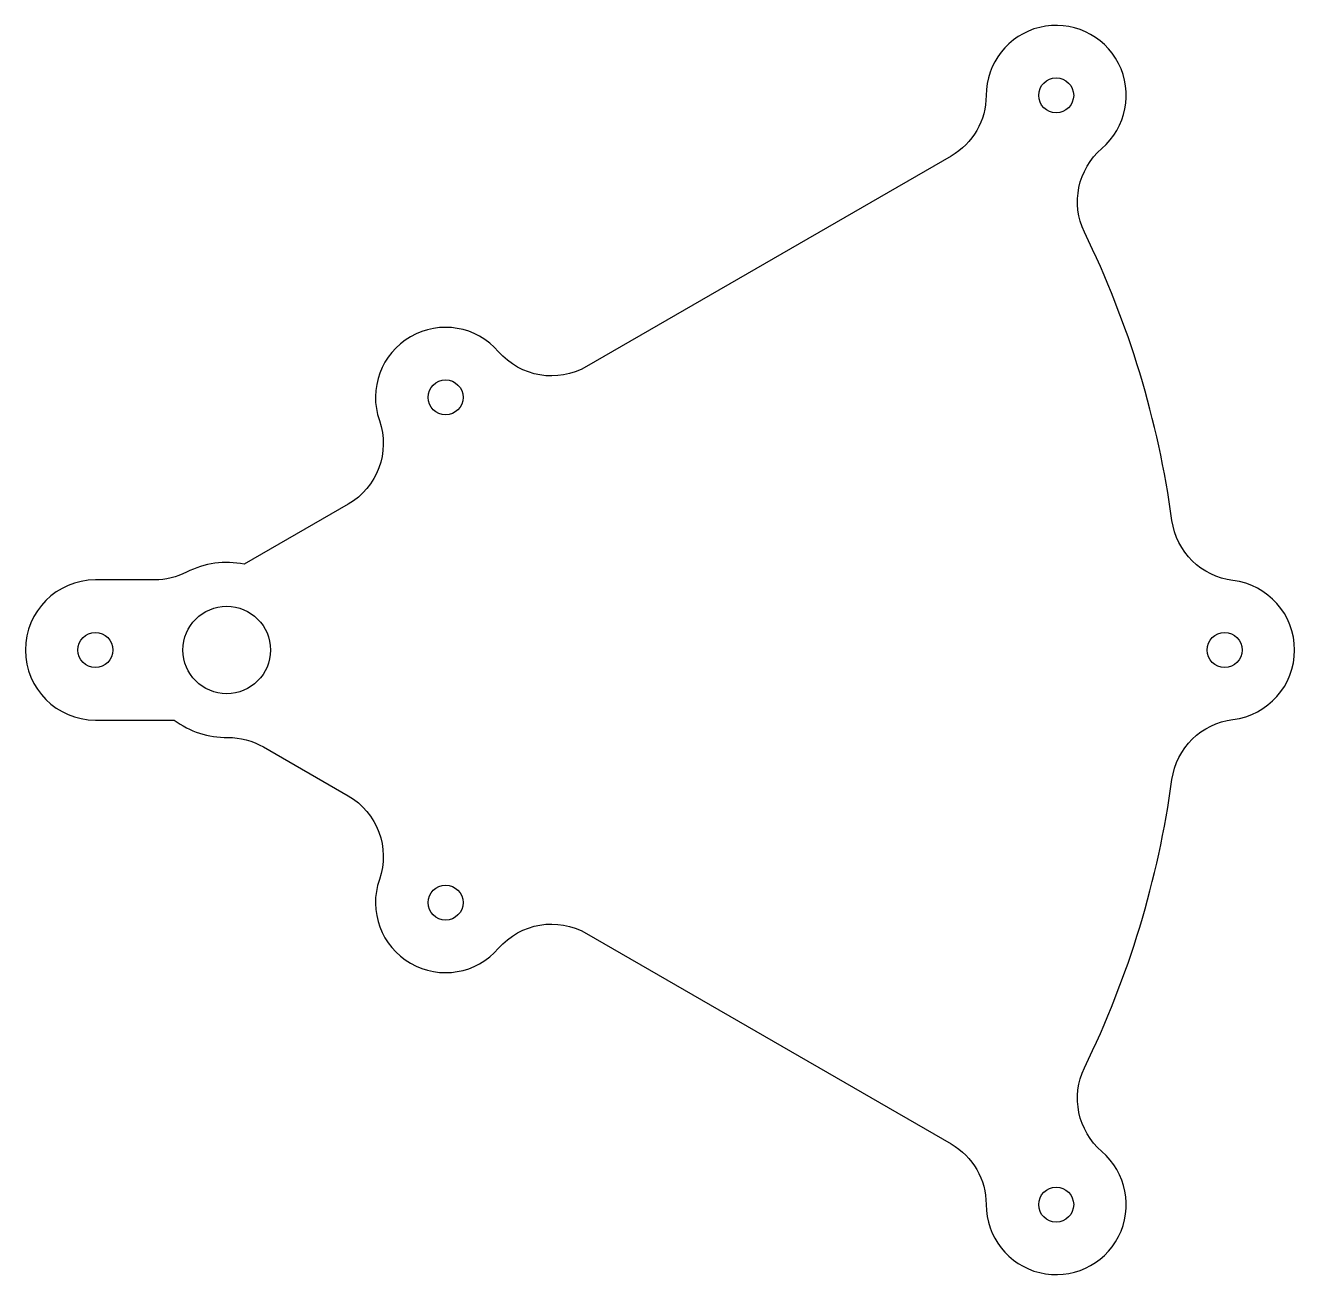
# Model space of a CAD drawing. Header units: millimetres. Extents: x -23 to 122, y -71 to 71.
import ezdxf

# ---------------------------------------------------------------- set-up
doc = ezdxf.new("R2010")
doc.units = ezdxf.units.MM

msp = doc.modelspace()

# ---------------------------------------------------------------- linework, layer by layer
msp.add_lwpolyline([(0.11, -10, -0.134541), (4.2, -11.07), (13.89, -16.66, -0.359988), (17.44, -26.22, 0.82717), (31.06, -34.08, -0.359988), (41.11, -32.38), (82.76, -56.43, -0.267949), (86.76, -63.35, 1.559356), (99.98, -57.29, -0.340799), (98, -47.72, 0.079403), (107.99, -14.8, -0.340997), (114.96, -7.94, 0.886593), (114.96, 7.94, -0.340997), (107.99, 14.8, 0.079403), (98, 47.72, -0.340799), (99.98, 57.29, 1.559356), (86.76, 63.35, -0.267949), (82.76, 56.43), (41.11, 32.38, -0.359988), (31.06, 34.08, 0.82717), (17.44, 26.22, -0.359988), (13.89, 16.66), (2, 9.8, 0.170947), (-4.58, 8.89, -0.119535), (-8.25, 8), (-15, 8, 1), (-15, -8), (-6, -8, 0.165192)], format="xyb", close=True)
for centre, radius in [((94.76, 63.35), 2), ((25, 28.85), 2), ((0, 0), 5), ((-15, 0), 2), ((114, 0), 2), ((25, -28.85), 2), ((94.76, -63.35), 2)]:
    msp.add_circle(centre, radius)

doc.saveas('drawing.dxf')
